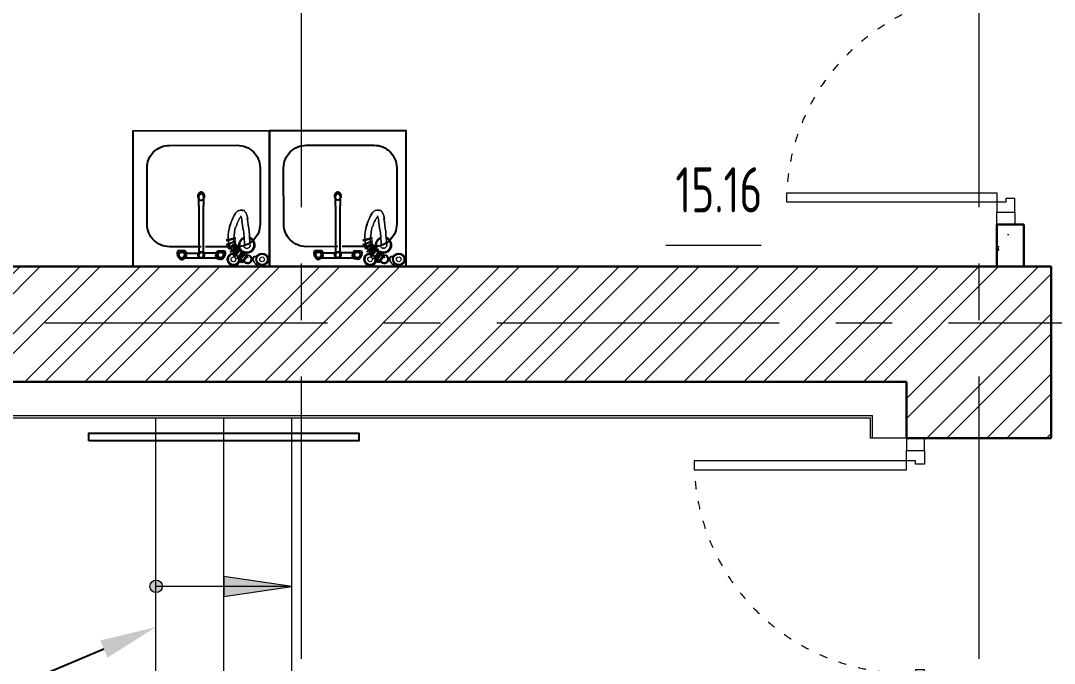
# Model space of a CAD drawing. Header units: millimetres. Extents: x -360149 to 682031, y -35655 to 209517.
# Drawn here: x -216476 to -211900, y 105094 to 107939 of the extents above; entities that cross this region are included whole.
import ezdxf
from ezdxf import colors
from ezdxf.entities.mleader import LeaderData, LeaderLine
from ezdxf.enums import TextEntityAlignment as Align
from ezdxf.math import Vec2, Vec3

# ---------------------------------------------------------------- set-up
doc = ezdxf.new("R2010")
doc.units = ezdxf.units.MM
doc.header["$MEASUREMENT"] = 0
doc.linetypes.add('ACAD_ISO03W100', pattern=[30, 12, -18])
doc.linetypes.add('CENTER', pattern=[2, 1.25, -0.25, 0.25, -0.25])
doc.layers.get('0').update_dxf_attribs({"color": 250, "lineweight": 9})
for name, color, linetype, lineweight in [('_АР ТЕКСТ', 250, 'Continuous', 25), ('АР_Выноски АПР', 7, 'Continuous', 5), ('АР_Двери', 175, 'Continuous', 18), ('АР_Лестницы', 250, 'Continuous', 15), ('АР_Лестницы ограждение', 94, 'Continuous', 25), ('АР_Маркер экспликации', 239, 'Continuous', 13), ('АР_Навесной фасад', 147, 'Continuous', 5), ('АР_Номер помещения', 1, 'Continuous', 25), ('АР_Оси', 195, 'Continuous', 9), ('АР_Отметки', 250, 'Continuous', 15), ('АР_Перегородки газоблок', 165, 'Continuous', 30), ('АР_Перегородки газоблок_Штрих', 165, 'Continuous', 5), ('АР_Помещения_площадь', 19, 'Continuous', 9), ('АР_Сущ Несущая стена', 216, 'Continuous', 30), ('АР_Штриховка кирпич', 250, 'Continuous', 9), ('ТХ_пищеблок', 30, 'Continuous', 20)]:
    doc.layers.add(name, color=color, linetype=linetype, lineweight=lineweight)
doc.styles.add('ISOCPEUR', font='isocpeur.ttf', dxfattribs={"width": 0.7})
doc.styles.get("Standard").update_dxf_attribs({"font": 'isocpeur.ttf', "width": 0.7})

# ---------------------------------------------------------------- blocks, each defined once
blk = doc.blocks.new('*U886')
blk.add_lwpolyline([(-100, 80), (-100, 1010), (-140, 1010), (-140, 80)], close=True)
for points in [[(-1130, 0), (-1130, 80), (-1075, 80), (-1075, 0), (-1130, 0)], [(-1075, 80), (-1075, 0), (-1015, 0), (-1015, 40), (-1030, 40), (-1030, 80), (-1075, 80)], [(-55, 80), (-55, 0), (-115, 0), (-115, 40), (-100, 40), (-100, 80), (-55, 80)], [(0, 0), (0, 80), (-55, 80), (-55, 0), (0, 0)]]:
    blk.add_lwpolyline(points)
at = {"linetype": 'ACAD_ISO03W100', "ltscale": 3}
blk.add_arc((-100, 80), 930, 90, 180, dxfattribs=at)
blk = doc.blocks.new('*U17')
for points in [[(0, 0), (0, -80), (55, -80), (55, 0), (0, 0)], [(55, -80), (55, 0), (115, 0), (115, -40), (100, -40), (100, -80), (55, -80)], [(1085, -80), (1085, 0), (1025, 0), (1025, -40), (1040, -40), (1040, -80), (1085, -80)], [(1140, 0), (1140, -80), (1085, -80), (1085, 0), (1140, 0)]]:
    blk.add_lwpolyline(points)
blk.add_lwpolyline([(100, -80), (100, -1020), (140, -1020), (140, -80)], close=True)
at = {"linetype": 'ACAD_ISO03W100', "ltscale": 3}
blk.add_arc((100, -80), 940, 270, 0, dxfattribs=at)
blk = doc.blocks.new('*U25')
h = blk.add_hatch(color=256)
h.dxf.hatch_style = 1
edge = h.paths.add_edge_path()
edge.add_arc((0, 0), 27.6, 359.64, 719.64)
h = blk.add_hatch(color=256)
h.dxf.hatch_style = 1
h.paths.add_polyline_path([(300, -44.3), (300, 44.3), (600, 0)])
blk.add_line((600, 0), (0, 0))
blk.add_lwpolyline([(300, 44.3), (300, -44.3), (600, 0), (300, 44.3)])
blk.add_circle((0, 0), 27.6)
blk = doc.blocks.new('*U52')
at = {"layer": 'АР_Номер помещения', "color": 7}
blk.add_circle((3509.9, -2299.4), 400, dxfattribs=at)
at = {"layer": 'АР_Помещения_площадь', "color": 7}
blk.add_line((4051.7, -3948.3), (3629.4, -3948.3), dxfattribs=at)
at = {"color": 7, "style": 'ISOCPEUR', "width": 0.7, "flags": 1}
blk.add_attdef('КАТЕГОРИЯ', (-499.2, -2092.2), '', height=250, dxfattribs=at)
at = {"layer": 'АР_Номер помещения', "color": 7, "style": 'ISOCPEUR', "width": 0.7}
blk.add_attdef('НОМЕР_ПОМЕЩЕНИЯ', text='', height=300, dxfattribs=at).set_placement((3509.9, -2299.4), align=Align.MIDDLE_CENTER)
at = {"layer": 'АР_Помещения_площадь', "color": 7, "lineweight": 30, "width": 0.7, "flags": 104}
blk.add_attdef('ИМЯ_ПОМЕЩЕНИЯ', text='', height=100, dxfattribs=at).set_placement((157.6, 1217.1), align=Align.MIDDLE_CENTER)
at = {"layer": 'АР_Помещения_площадь', "color": 7, "style": 'ISOCPEUR', "width": 0.7}
blk.add_attdef('ПЛОЩАДЬ_ПОМЕЩЕНИЯ', text='', height=200, dxfattribs=at).set_placement((4056.6, -3701.8), align=Align.MIDDLE_RIGHT)
blk = doc.blocks.new('_DotSmall')
at = {"color": 0, "linetype": 'ByBlock', "const_width": 0.5}
blk.add_lwpolyline([(-0.0625, 0, 1), (0.0625, 0, 1)], format="xyb", close=True, dxfattribs=at)

msp = doc.modelspace()

# ---------------------------------------------------------------- hatches: boundary and pattern name
at = {"layer": 'АР_Перегородки газоблок_Штрих', "ltscale": 100}
h = msp.add_hatch(dxfattribs=at)
h.set_pattern_fill('AR-CONC', color=256, scale=30)
h.set_pattern_definition([(50, (0, 0), (215.17805, -18.82564), [22.5, -247.5]), (355, (0, 0), (-41.6254, 225.65764), [18, -198]), (100.45144, (17.93, -1.57), (173.55265, 206.832), [19.12206, -210.34263]), (46.1842, (0, 60), (320.1724, -49.65578), [33.75, -371.25]), (96.63564, (26.68, 55.86), (280.3986, 292.2356), [28.6831, -315.51413]), (351.18416, (0, 60), (280.3986, 292.2356), [27, -297]), (21, (30, 45), (179.07212, -120.78567), [22.5, -247.5]), (326, (30, 45), (72.9946, 217.54501), [18, -198]), (71.45144, (44.92, 34.93), (252.06671, 96.75935), [19.12206, -210.34263]), (37.5, (0, 0), (3.647957, 99.868156), [0, -195.6, 0, -201, 0, -198.75]), (7.5, (0, 0), (78.92086, 118.323514), [0, -114.6, 0, -191.1, 0, -75.75]), (327.5, (-66.9, 0), (160.14673, -6.766462), [0, -75, 0, -234, 0, -310.5]), (317.5, (-96.9, 0), (174.95585, 30.031495), [0, -97.5, 0, -155.4, 0, -220.5])])
h.paths.add_polyline_path([(-212033.92, 107035.99), (-212153.92, 107035.99), (-212153.92, 106850.68), (-212033.92, 106850.68)])
at = {"layer": 'АР_Штриховка кирпич', "ltscale": 100}
h = msp.add_hatch(dxfattribs=at)
h.set_pattern_fill('ANSI32', color=256, scale=500)
h.set_pattern_definition([(45, (-1163480.52, 164822.8), (-132.58252, 132.58252), []), (45, (-1163392.13, 164822.8), (-132.58252, 132.58252), [])])
h.paths.add_polyline_path([(-217983.92, 107275.68), (-218493.92, 107275.68), (-218493.92, 106340.68), (-212554.04, 106340.68), (-212553.92, 106090.68), (-211913.92, 106090.68), (-211914.04, 106850.68), (-217983.92, 106850.68)])

# ---------------------------------------------------------------- linework, layer by layer
at = {"layer": 'АР_Лестницы', "ltscale": 100}
for points in [[(-215876.98, 104681.31), (-215876.98, 106180.68)], [(-215876.98, 101350.41), (-215876.98, 104681.31), (-215275.85, 104681.31), (-215275.85, 106180.68)], [(-215576.42, 104681.31), (-215576.42, 106180.68)]]:
    msp.add_lwpolyline(points, dxfattribs=at)
at = {"layer": 'АР_Лестницы ограждение', "color": 18, "lineweight": 25, "true_color": 0x000000}
msp.add_lwpolyline([(-216174.5, 106079.48), (-216174.5, 106113.35), (-214978.5, 106113.35), (-214978.5, 106079.48)], close=True, dxfattribs=at)
at = {"layer": 'АР_Навесной фасад', "ltscale": 100}
for p, q in [((-218653.92, 106180.68), (-212714.04, 106180.68)), ((-218643.92, 106190.68), (-212704.04, 106190.68)), ((-212714.04, 106090.68), (-212714.04, 106180.68)), ((-212704.04, 106090.68), (-212704.04, 106190.68))]:
    msp.add_line(p, q, dxfattribs=at)
at = {"layer": 'АР_Навесной фасад', "color": 18, "ltscale": 100, "true_color": 0x000000}
msp.add_lwpolyline([(-212554.04, 106090.68), (-212714.04, 106090.68)], dxfattribs=at)
at = {"layer": 'АР_Оси', "linetype": 'CENTER', "ltscale": 1000}
for p, q in [((-215233.92, 134363.15), (-215233.92, 78630.8)), ((-212233.92, 134363.15), (-212233.92, 78630.8)), ((-224367.61, 106600.68), (-141189.21, 106600.68))]:
    msp.add_line(p, q, dxfattribs=at)
at = {"layer": 'АР_Перегородки газоблок', "ltscale": 100}
for points in [[(-212153.92, 107035.99), (-212033.92, 107035.99)], [(-212153.92, 107035.99), (-212153.92, 106850.68)], [(-212033.92, 107035.99), (-212033.92, 106850.68)]]:
    msp.add_lwpolyline(points, dxfattribs=at)
at = {"layer": 'АР_Сущ Несущая стена', "ltscale": 100}
for p, q in [((-217983.92, 106850.68), (-211914.04, 106850.68)), ((-211914.04, 106090.68), (-211914.04, 106850.68)), ((-218493.92, 106340.68), (-212554.04, 106340.68)), ((-212554.04, 106090.68), (-212554.04, 106340.68)), ((-212554.04, 106090.68), (-211914.04, 106090.68))]:
    msp.add_line(p, q, dxfattribs=at)
at = {"layer": 'ТХ_пищеблок', "color": 132, "linetype": 'ByBlock', "lineweight": -2, "ltscale": 100}
for p, q in [((-215689.52, 107165.23), (-215685.53, 107175.23)), ((-215686.52, 107163.23), (-215679.53, 107175.24)), ((-215685.53, 107175.23), (-215678.53, 107181.24)), ((-215679.53, 107175.24), (-215673.53, 107175.24)), ((-215678.53, 107181.24), (-215674.53, 107181.24)), ((-215674.53, 107181.24), (-215667.53, 107175.25)), ((-215673.53, 107175.24), (-215666.52, 107163.25)), ((-215667.53, 107175.25), (-215663.52, 107165.25)), ((-215084.52, 107165.49), (-215080.53, 107175.5)), ((-215081.52, 107163.5), (-215074.53, 107175.5)), ((-215080.53, 107175.5), (-215073.53, 107181.5)), ((-215074.53, 107175.5), (-215068.53, 107175.51)), ((-215073.53, 107181.5), (-215069.53, 107181.51)), ((-215069.53, 107181.51), (-215062.53, 107175.51)), ((-215068.53, 107175.51), (-215061.52, 107163.51)), ((-215062.53, 107175.51), (-215058.52, 107165.52)), ((-215689.51, 107159.23), (-215689.52, 107165.23)), ((-215685.5, 107149.23), (-215689.51, 107159.23)), ((-215686.48, 107119.23), (-215686.52, 107163.23)), ((-215678.5, 107143.24), (-215685.5, 107149.23)), ((-215674.5, 107143.24), (-215678.5, 107143.24)), ((-215667.5, 107149.25), (-215674.5, 107143.24)), ((-215663.51, 107159.25), (-215667.5, 107149.25)), ((-215666.52, 107163.25), (-215666.48, 107119.25)), ((-215663.52, 107165.25), (-215663.51, 107159.25)), ((-215084.51, 107159.49), (-215084.52, 107165.49)), ((-215080.5, 107149.5), (-215084.51, 107159.49)), ((-215081.48, 107119.5), (-215081.52, 107163.5)), ((-215073.5, 107143.5), (-215080.5, 107149.5)), ((-215069.5, 107143.51), (-215073.5, 107143.5)), ((-215062.5, 107149.51), (-215069.5, 107143.51)), ((-215058.51, 107159.52), (-215062.5, 107149.51)), ((-215061.52, 107163.51), (-215061.48, 107119.51)), ((-215058.52, 107165.52), (-215058.51, 107159.52)), ((-215686.48, 107119.23), (-215686.29, 106910.26)), ((-215666.29, 106910.21), (-215666.48, 107119.25)), ((-215081.48, 107119.5), (-215081.29, 106910.53)), ((-215061.29, 106910.48), (-215061.48, 107119.51)), ((-215779.29, 106919.54), (-215782.3, 106910.54)), ((-215779.29, 106919.54), (-215782.3, 106910.54)), ((-215766.35, 106886.51), (-215782.3, 106910.54)), ((-215782.3, 106910.54), (-215781.33, 106897.54)), ((-215766.35, 106886.51), (-215782.3, 106910.54)), ((-215770.35, 106884.52), (-215781.33, 106897.54)), ((-215770.35, 106884.52), (-215781.33, 106897.54)), ((-215749.28, 106920.48), (-215779.29, 106919.54)), ((-215749.28, 106920.48), (-215779.29, 106919.54)), ((-215777.33, 106896.53), (-215777.31, 106906.53)), ((-215777.33, 106896.53), (-215777.31, 106906.53)), ((-215777.33, 106896.53), (-215767.34, 106887.52)), ((-215777.33, 106896.53), (-215767.34, 106887.52)), ((-215767.29, 106916.52), (-215777.31, 106906.53)), ((-215767.29, 106916.52), (-215777.31, 106906.53)), ((-215755.29, 106916.49), (-215767.29, 106916.52)), ((-215755.29, 106916.49), (-215767.29, 106916.52)), ((-215744.31, 106907.47), (-215758.34, 106887.5)), ((-215744.31, 106907.47), (-215758.34, 106887.5)), ((-215755.34, 106887.49), (-215745.33, 106896.48)), ((-215755.34, 106887.49), (-215745.33, 106896.48)), ((-215745.31, 106906.48), (-215755.29, 106916.49)), ((-215745.31, 106906.48), (-215755.29, 106916.49)), ((-215741.3, 106910.47), (-215749.28, 106920.48)), ((-215741.3, 106910.47), (-215749.28, 106920.48)), ((-215747.34, 106889.48), (-215742.32, 106898.47)), ((-215747.34, 106889.48), (-215742.32, 106898.47)), ((-215745.34, 106887.48), (-215741.33, 106896.47)), ((-215745.34, 106887.48), (-215741.33, 106896.47)), ((-215745.33, 106896.48), (-215745.31, 106906.48)), ((-215745.33, 106896.48), (-215745.31, 106906.48)), ((-215744.31, 106907.47), (-215741.3, 106910.47)), ((-215744.31, 106907.47), (-215741.3, 106910.47)), ((-215742.32, 106898.47), (-215744.31, 106907.47)), ((-215742.32, 106898.47), (-215744.31, 106907.47)), ((-215741.3, 106910.47), (-215742.31, 106907.47)), ((-215741.3, 106910.47), (-215742.31, 106907.47)), ((-215741.33, 106896.47), (-215742.31, 106907.47)), ((-215741.33, 106896.47), (-215742.31, 106907.47)), ((-215741.41, 106910.14), (-215686.29, 106910.19)), ((-215691.31, 106906.38), (-215691.33, 106896.38)), ((-215691.31, 106906.38), (-215691.33, 106896.38)), ((-215691.33, 106896.38), (-215682.34, 106889.36)), ((-215691.33, 106896.38), (-215682.34, 106889.36)), ((-215682.3, 106913.36), (-215691.31, 106906.38)), ((-215682.3, 106913.36), (-215691.31, 106906.38)), ((-215688.31, 106906.37), (-215688.33, 106895.37)), ((-215688.31, 106906.37), (-215688.33, 106895.37)), ((-215688.33, 106895.37), (-215681.34, 106888.36)), ((-215688.33, 106895.37), (-215681.34, 106888.36)), ((-215681.3, 106913.36), (-215688.31, 106906.37)), ((-215681.3, 106913.36), (-215688.31, 106906.37)), ((-215686.38, 106904.14), (-215679.36, 106913.34)), ((-215686.38, 106898.31), (-215686.38, 106904.14)), ((-215686.32, 106898.37), (-215679.34, 106888.35)), ((-215686.32, 106898.37), (-215679.34, 106888.35)), ((-215670.3, 106913.34), (-215682.3, 106913.36)), ((-215670.3, 106913.34), (-215682.3, 106913.36)), ((-215666.33, 106904.16), (-215673.36, 106913.34)), ((-215673.34, 106888.34), (-215666.32, 106898.33)), ((-215673.34, 106888.34), (-215666.32, 106898.33)), ((-215671.34, 106888.34), (-215664.33, 106895.33)), ((-215671.34, 106888.34), (-215664.33, 106895.33)), ((-215664.31, 106906.33), (-215671.3, 106913.34)), ((-215664.31, 106906.33), (-215671.3, 106913.34)), ((-215670.34, 106889.34), (-215661.33, 106896.32)), ((-215670.34, 106889.34), (-215661.33, 106896.32)), ((-215661.31, 106906.32), (-215670.3, 106913.34)), ((-215661.31, 106906.32), (-215670.3, 106913.34)), ((-215666.32, 106898.33), (-215666.33, 106904.16)), ((-215611.18, 106910.26), (-215666.29, 106910.21)), ((-215664.33, 106895.33), (-215664.31, 106906.33)), ((-215664.33, 106895.33), (-215664.31, 106906.33)), ((-215661.33, 106896.32), (-215661.31, 106906.32)), ((-215661.33, 106896.32), (-215661.31, 106906.32)), ((-215611.29, 106910.58), (-215603.32, 106920.61)), ((-215611.29, 106910.58), (-215603.32, 106920.61)), ((-215611.29, 106910.58), (-215610.28, 106907.59)), ((-215608.28, 106907.59), (-215611.29, 106910.58)), ((-215611.29, 106910.58), (-215610.28, 106907.59)), ((-215608.28, 106907.59), (-215611.29, 106910.58)), ((-215611.24, 106896.58), (-215610.28, 106907.59)), ((-215611.24, 106896.58), (-215610.28, 106907.59)), ((-215607.2, 106887.6), (-215611.24, 106896.58)), ((-215607.2, 106887.6), (-215611.24, 106896.58)), ((-215610.24, 106898.59), (-215608.28, 106907.59)), ((-215610.24, 106898.59), (-215608.28, 106907.59)), ((-215605.21, 106889.6), (-215610.24, 106898.59)), ((-215605.21, 106889.6), (-215610.24, 106898.59)), ((-215608.28, 106907.59), (-215594.2, 106887.64)), ((-215608.28, 106907.59), (-215594.2, 106887.64)), ((-215607.27, 106906.6), (-215597.31, 106916.63)), ((-215607.27, 106906.6), (-215597.31, 106916.63)), ((-215607.24, 106896.6), (-215607.27, 106906.6)), ((-215607.24, 106896.6), (-215607.27, 106906.6)), ((-215597.2, 106887.63), (-215607.24, 106896.6)), ((-215597.2, 106887.63), (-215607.24, 106896.6)), ((-215603.32, 106920.61), (-215573.32, 106919.72)), ((-215603.32, 106920.61), (-215573.32, 106919.72)), ((-215597.31, 106916.63), (-215585.31, 106916.68)), ((-215597.31, 106916.63), (-215585.31, 106916.68)), ((-215586.2, 106886.67), (-215570.29, 106910.73)), ((-215586.2, 106886.67), (-215570.29, 106910.73)), ((-215585.31, 106916.68), (-215575.27, 106906.71)), ((-215585.31, 106916.68), (-215575.27, 106906.71)), ((-215575.24, 106896.71), (-215585.2, 106887.68)), ((-215575.24, 106896.71), (-215585.2, 106887.68)), ((-215582.19, 106884.69), (-215571.24, 106897.73)), ((-215582.19, 106884.69), (-215571.24, 106897.73)), ((-215575.24, 106896.71), (-215575.27, 106906.71)), ((-215575.24, 106896.71), (-215575.27, 106906.71)), ((-215573.32, 106919.72), (-215570.29, 106910.73)), ((-215573.32, 106919.72), (-215570.29, 106910.73)), ((-215570.29, 106910.73), (-215571.24, 106897.73)), ((-215174.29, 106919.8), (-215177.3, 106910.81)), ((-215174.29, 106919.8), (-215177.3, 106910.81)), ((-215161.35, 106886.78), (-215177.3, 106910.81)), ((-215177.3, 106910.81), (-215176.33, 106897.81)), ((-215161.35, 106886.78), (-215177.3, 106910.81)), ((-215165.35, 106884.79), (-215176.33, 106897.81)), ((-215165.35, 106884.79), (-215176.33, 106897.81)), ((-215144.28, 106920.75), (-215174.29, 106919.8)), ((-215144.28, 106920.75), (-215174.29, 106919.8)), ((-215172.33, 106896.8), (-215172.31, 106906.8)), ((-215172.33, 106896.8), (-215172.31, 106906.8)), ((-215172.33, 106896.8), (-215162.34, 106887.78)), ((-215172.33, 106896.8), (-215162.34, 106887.78)), ((-215162.29, 106916.78), (-215172.31, 106906.8)), ((-215162.29, 106916.78), (-215172.31, 106906.8)), ((-215150.29, 106916.76), (-215162.29, 106916.78)), ((-215150.29, 106916.76), (-215162.29, 106916.78)), ((-215139.31, 106907.74), (-215153.34, 106887.77)), ((-215139.31, 106907.74), (-215153.34, 106887.77)), ((-215150.34, 106887.76), (-215140.33, 106896.74)), ((-215150.34, 106887.76), (-215140.33, 106896.74)), ((-215140.31, 106906.74), (-215150.29, 106916.76)), ((-215140.31, 106906.74), (-215150.29, 106916.76)), ((-215136.3, 106910.73), (-215144.28, 106920.75)), ((-215136.3, 106910.73), (-215144.28, 106920.75)), ((-215142.34, 106889.74), (-215137.32, 106898.74)), ((-215142.34, 106889.74), (-215137.32, 106898.74)), ((-215140.34, 106887.74), (-215136.33, 106896.73)), ((-215140.34, 106887.74), (-215136.33, 106896.73)), ((-215140.33, 106896.74), (-215140.31, 106906.74)), ((-215140.33, 106896.74), (-215140.31, 106906.74)), ((-215139.31, 106907.74), (-215136.3, 106910.73)), ((-215139.31, 106907.74), (-215136.3, 106910.73)), ((-215137.32, 106898.74), (-215139.31, 106907.74)), ((-215137.32, 106898.74), (-215139.31, 106907.74)), ((-215136.3, 106910.73), (-215137.31, 106907.74)), ((-215136.3, 106910.73), (-215137.31, 106907.74)), ((-215136.33, 106896.73), (-215137.31, 106907.74)), ((-215136.33, 106896.73), (-215137.31, 106907.74)), ((-215136.41, 106910.41), (-215081.29, 106910.46)), ((-215086.31, 106906.64), (-215086.33, 106896.64)), ((-215086.31, 106906.64), (-215086.33, 106896.64)), ((-215086.33, 106896.64), (-215077.34, 106889.62)), ((-215086.33, 106896.64), (-215077.34, 106889.62)), ((-215077.3, 106913.62), (-215086.31, 106906.64)), ((-215077.3, 106913.62), (-215086.31, 106906.64)), ((-215083.31, 106906.64), (-215083.33, 106895.64)), ((-215083.31, 106906.64), (-215083.33, 106895.64)), ((-215083.33, 106895.64), (-215076.34, 106888.62)), ((-215083.33, 106895.64), (-215076.34, 106888.62)), ((-215076.3, 106913.62), (-215083.31, 106906.64)), ((-215076.3, 106913.62), (-215083.31, 106906.64)), ((-215081.38, 106904.41), (-215074.36, 106913.6)), ((-215081.38, 106898.58), (-215081.38, 106904.41)), ((-215081.32, 106898.63), (-215074.34, 106888.62)), ((-215081.32, 106898.63), (-215074.34, 106888.62)), ((-215065.3, 106913.6), (-215077.3, 106913.62)), ((-215065.3, 106913.6), (-215077.3, 106913.62)), ((-215061.33, 106904.43), (-215068.36, 106913.61)), ((-215068.34, 106888.61), (-215061.32, 106898.59)), ((-215068.34, 106888.61), (-215061.32, 106898.59)), ((-215066.34, 106888.6), (-215059.33, 106895.59)), ((-215066.34, 106888.6), (-215059.33, 106895.59)), ((-215059.31, 106906.59), (-215066.3, 106913.6)), ((-215059.31, 106906.59), (-215066.3, 106913.6)), ((-215065.34, 106889.6), (-215056.33, 106896.59)), ((-215065.34, 106889.6), (-215056.33, 106896.59)), ((-215056.31, 106906.59), (-215065.3, 106913.6)), ((-215056.31, 106906.59), (-215065.3, 106913.6)), ((-215061.32, 106898.59), (-215061.33, 106904.43)), ((-215006.18, 106910.53), (-215061.29, 106910.48)), ((-215059.33, 106895.59), (-215059.31, 106906.59)), ((-215059.33, 106895.59), (-215059.31, 106906.59)), ((-215056.33, 106896.59), (-215056.31, 106906.59)), ((-215056.33, 106896.59), (-215056.31, 106906.59)), ((-215006.29, 106910.85), (-214998.32, 106920.88)), ((-215006.29, 106910.85), (-214998.32, 106920.88)), ((-215006.29, 106910.85), (-215005.28, 106907.85)), ((-215003.28, 106907.86), (-215006.29, 106910.85)), ((-215006.29, 106910.85), (-215005.28, 106907.85)), ((-215003.28, 106907.86), (-215006.29, 106910.85)), ((-215006.24, 106896.85), (-215005.28, 106907.85)), ((-215006.24, 106896.85), (-215005.28, 106907.85)), ((-215002.2, 106887.86), (-215006.24, 106896.85)), ((-215002.2, 106887.86), (-215006.24, 106896.85)), ((-215005.24, 106898.85), (-215003.28, 106907.86)), ((-215005.24, 106898.85), (-215003.28, 106907.86)), ((-215000.21, 106889.87), (-215005.24, 106898.85)), ((-215000.21, 106889.87), (-215005.24, 106898.85)), ((-215003.28, 106907.86), (-214989.2, 106887.91)), ((-215003.28, 106907.86), (-214989.2, 106887.91)), ((-215002.27, 106906.86), (-214992.31, 106916.9)), ((-215002.27, 106906.86), (-214992.31, 106916.9)), ((-215002.24, 106896.86), (-215002.27, 106906.86)), ((-215002.24, 106896.86), (-215002.27, 106906.86)), ((-214992.2, 106887.9), (-215002.24, 106896.86)), ((-214992.2, 106887.9), (-215002.24, 106896.86)), ((-214998.32, 106920.88), (-214968.32, 106919.99)), ((-214998.32, 106920.88), (-214968.32, 106919.99)), ((-214992.31, 106916.9), (-214980.31, 106916.94)), ((-214992.31, 106916.9), (-214980.31, 106916.94)), ((-214981.2, 106886.94), (-214965.29, 106911)), ((-214981.2, 106886.94), (-214965.29, 106911)), ((-214980.31, 106916.94), (-214970.27, 106906.98)), ((-214980.31, 106916.94), (-214970.27, 106906.98)), ((-214970.24, 106896.98), (-214980.2, 106887.94)), ((-214970.24, 106896.98), (-214980.2, 106887.94)), ((-214977.19, 106884.95), (-214966.24, 106897.99)), ((-214977.19, 106884.95), (-214966.24, 106897.99)), ((-214970.24, 106896.98), (-214970.27, 106906.98)), ((-214970.24, 106896.98), (-214970.27, 106906.98)), ((-214968.32, 106919.99), (-214965.29, 106911)), ((-214968.32, 106919.99), (-214965.29, 106911)), ((-214965.29, 106911), (-214966.24, 106897.99)), ((-215770.35, 106884.52), (-215768.34, 106887.52)), ((-215770.35, 106884.52), (-215768.34, 106887.52)), ((-215770.35, 106884.52), (-215765.36, 106880.51)), ((-215770.35, 106884.52), (-215765.36, 106880.51)), ((-215768.34, 106887.52), (-215766.35, 106886.51)), ((-215768.34, 106887.52), (-215766.35, 106886.51)), ((-215767.34, 106887.52), (-215755.34, 106887.49)), ((-215767.34, 106887.52), (-215755.34, 106887.49)), ((-215759.35, 106885.5), (-215766.35, 106886.51)), ((-215759.35, 106885.5), (-215766.35, 106886.51)), ((-215765.36, 106880.51), (-215756.35, 106883.5)), ((-215765.36, 106880.51), (-215756.35, 106883.5)), ((-215759.35, 106885.5), (-215758.34, 106887.5)), ((-215759.35, 106885.5), (-215758.34, 106887.5)), ((-215758.34, 106887.5), (-215747.34, 106889.48)), ((-215758.34, 106887.5), (-215747.34, 106889.48)), ((-215745.34, 106887.48), (-215756.35, 106883.5)), ((-215745.34, 106887.48), (-215756.35, 106883.5)), ((-215607.2, 106887.6), (-215745.34, 106887.48)), ((-215682.34, 106889.36), (-215670.34, 106889.34)), ((-215682.34, 106889.36), (-215670.34, 106889.34)), ((-215681.34, 106888.36), (-215671.34, 106888.34)), ((-215681.34, 106888.36), (-215671.34, 106888.34)), ((-215607.2, 106887.6), (-215596.19, 106883.64)), ((-215607.2, 106887.6), (-215596.19, 106883.64)), ((-215594.2, 106887.64), (-215605.21, 106889.6)), ((-215594.2, 106887.64), (-215605.21, 106889.6)), ((-215585.2, 106887.68), (-215597.2, 106887.63)), ((-215585.2, 106887.68), (-215597.2, 106887.63)), ((-215587.18, 106880.67), (-215596.19, 106883.64)), ((-215587.18, 106880.67), (-215596.19, 106883.64)), ((-215593.2, 106885.65), (-215594.2, 106887.64)), ((-215593.2, 106885.65), (-215594.2, 106887.64)), ((-215593.2, 106885.65), (-215586.2, 106886.67)), ((-215593.2, 106885.65), (-215586.2, 106886.67)), ((-215582.19, 106884.69), (-215587.18, 106880.67)), ((-215582.19, 106884.69), (-215587.18, 106880.67)), ((-215584.2, 106887.68), (-215586.2, 106886.67)), ((-215584.2, 106887.68), (-215586.2, 106886.67)), ((-215582.19, 106884.69), (-215584.2, 106887.68)), ((-215582.19, 106884.69), (-215584.2, 106887.68)), ((-215165.35, 106884.79), (-215163.34, 106887.78)), ((-215165.35, 106884.79), (-215163.34, 106887.78)), ((-215165.35, 106884.79), (-215160.36, 106880.78)), ((-215165.35, 106884.79), (-215160.36, 106880.78)), ((-215163.34, 106887.78), (-215161.35, 106886.78)), ((-215163.34, 106887.78), (-215161.35, 106886.78)), ((-215162.34, 106887.78), (-215150.34, 106887.76)), ((-215162.34, 106887.78), (-215150.34, 106887.76)), ((-215154.35, 106885.77), (-215161.35, 106886.78)), ((-215154.35, 106885.77), (-215161.35, 106886.78)), ((-215160.36, 106880.78), (-215151.35, 106883.76)), ((-215160.36, 106880.78), (-215151.35, 106883.76)), ((-215154.35, 106885.77), (-215153.34, 106887.77)), ((-215154.35, 106885.77), (-215153.34, 106887.77)), ((-215153.34, 106887.77), (-215142.34, 106889.74)), ((-215153.34, 106887.77), (-215142.34, 106889.74)), ((-215140.34, 106887.74), (-215151.35, 106883.76)), ((-215140.34, 106887.74), (-215151.35, 106883.76)), ((-215002.2, 106887.86), (-215140.34, 106887.74)), ((-215077.34, 106889.62), (-215065.34, 106889.6)), ((-215077.34, 106889.62), (-215065.34, 106889.6)), ((-215076.34, 106888.62), (-215066.34, 106888.6)), ((-215076.34, 106888.62), (-215066.34, 106888.6)), ((-215002.2, 106887.86), (-214991.19, 106883.9)), ((-215002.2, 106887.86), (-214991.19, 106883.9)), ((-214989.2, 106887.91), (-215000.21, 106889.87)), ((-214989.2, 106887.91), (-215000.21, 106889.87)), ((-214980.2, 106887.94), (-214992.2, 106887.9)), ((-214980.2, 106887.94), (-214992.2, 106887.9)), ((-214982.18, 106880.93), (-214991.19, 106883.9)), ((-214982.18, 106880.93), (-214991.19, 106883.9)), ((-214988.2, 106885.91), (-214989.2, 106887.91)), ((-214988.2, 106885.91), (-214989.2, 106887.91)), ((-214988.2, 106885.91), (-214981.2, 106886.94)), ((-214988.2, 106885.91), (-214981.2, 106886.94)), ((-214977.19, 106884.95), (-214982.18, 106880.93)), ((-214977.19, 106884.95), (-214982.18, 106880.93)), ((-214979.2, 106887.95), (-214981.2, 106886.94)), ((-214979.2, 106887.95), (-214981.2, 106886.94)), ((-214977.19, 106884.95), (-214979.2, 106887.95)), ((-214977.19, 106884.95), (-214979.2, 106887.95))]:
    msp.add_line(p, q, dxfattribs=at)
for points in [[(-215978.75, 106850.15), (-215373.75, 106850.68), (-215374.28, 107450.68), (-215979.28, 107450.15), (-215978.75, 106850.15)], [(-215373.75, 106850.42), (-214768.75, 106850.95), (-214769.28, 107450.95), (-215374.28, 107450.42), (-215373.75, 106850.42)]]:
    msp.add_lwpolyline(points, dxfattribs=at)
for points in [[(-215676.83, 106938.14), (-215816.02, 106938.02, -0.4142136), (-215916.11, 107037.93), (-215916.33, 107286.75, -0.4142136), (-215816.42, 107386.84), (-215516.17, 107387.1, -0.4142136), (-215416.08, 107287.19), (-215415.86, 107038.37, -0.4142136), (-215515.77, 106938.29), (-215656.83, 106938.16)], [(-215071.83, 106938.41), (-215211.02, 106938.29, -0.4142136), (-215311.11, 107038.2), (-215311.33, 107287.02, -0.4142136), (-215211.42, 107387.11), (-214911.17, 107387.37, -0.4142136), (-214811.08, 107287.46), (-214810.86, 107038.64, -0.4142136), (-214910.77, 106938.55), (-215051.83, 106938.43)]]:
    msp.add_lwpolyline(points, format="xyb", dxfattribs=at)
at = {"layer": 'ТХ_пищеблок', "color": 132, "lineweight": 0}
for points in [[(-215523.18, 107088.62, -0.0984024), (-215511.36, 107098.93, 0.0984024), (-215522.63, 107087.53, 0.1538852), (-215556.92, 106971.65, -0.1538852), (-215523.18, 107088.62)], [(-214918.18, 107088.89, -0.0984024), (-214906.36, 107099.19, 0.0984024), (-214917.63, 107087.79, 0.1538852), (-214951.92, 106971.92, -0.1538852), (-214918.18, 107088.89)], [(-215479.59, 106869.38, -0.0163587), (-215499.21, 106882.34, 0.0163587), (-215478.24, 106869.67, 1.0001093), (-215462.18, 106894.54, -1.0001093), (-215479.59, 106869.38)], [(-214874.59, 106869.65, -0.0163587), (-214894.21, 106882.61, 0.0163587), (-214873.24, 106869.93, 1.0001093), (-214857.18, 106894.81, -1.0001093), (-214874.59, 106869.65)]]:
    msp.add_lwpolyline(points, format="xyb", dxfattribs=at)
for points in [[(-215490.42, 107097.53, 0.2632025), (-215509.17, 107097.57, -0.2632025)], [(-215480.1, 107090.25, 0.1284458), (-215489.76, 107100.24, -0.1284458)], [(-215469.61, 107060.21, 0.0767929), (-215479.39, 107088.92, -0.0767929)], [(-214885.42, 107097.8, 0.2632025), (-214904.17, 107097.83, -0.2632025)], [(-214875.1, 107090.52, 0.1284458), (-214884.76, 107100.5, -0.1284458)], [(-214864.61, 107060.47, 0.0767929), (-214874.39, 107089.18, -0.0767929)], [(-215501.56, 107070.72, 0.0865616), (-215522.5, 107025.13, -0.0865616)], [(-215495.1, 107053.42, 0.0486418), (-215500.86, 107074.43, -0.0486418)], [(-215491.26, 107010.85, 0.021688), (-215496.91, 107052.54, -0.021688)], [(-215460.5, 106948.1, 0.0301525), (-215472.31, 107062.5, -0.0301525)], [(-214896.56, 107070.98, 0.0865616), (-214917.5, 107025.4, -0.0865616)], [(-214890.1, 107053.69, 0.0486418), (-214895.86, 107074.69, -0.0486418)], [(-214886.26, 107011.11, 0.021688), (-214891.91, 107052.8, -0.021688)], [(-214855.5, 106948.37, 0.0301525), (-214867.31, 107062.77, -0.0301525)], [(-215524.01, 107026.15, 0.0734966), (-215531.56, 106975.38, -0.0734966)], [(-215484.04, 106945.58, 0.0085311), (-215488.89, 107009.19, -0.0085311)], [(-214919.01, 107026.42, 0.0734966), (-214926.56, 106975.65, -0.0734966)], [(-214879.04, 106945.84, 0.0085311), (-214883.89, 107009.45, -0.0085311)], [(-215556.78, 106969.7, 0.0437078), (-215554.45, 106954.02, -0.0437078)], [(-215553.48, 106950.31, 0.0388219), (-215548.61, 106937.14, -0.0388219)], [(-215490.48, 106977.77, 0.4231027), (-215506.13, 106928.6, -0.4231027)], [(-215489.28, 106973.63, 0.4137794), (-215502.52, 106930.79, -0.4137794)], [(-215491.31, 106918.7, 1.1087074), (-215463.43, 106975.36, -1.1087074)], [(-215489.25, 106945.58, 1.0000493), (-215459.63, 106945.58, -1.0000493)], [(-215480.41, 106910.11, 0.9218437), (-215462.81, 106979.6, -0.9218437)], [(-214951.78, 106969.96, 0.0437078), (-214949.45, 106954.28, -0.0437078)], [(-214948.48, 106950.58, 0.0388219), (-214943.61, 106937.41, -0.0388219)], [(-214885.48, 106978.03, 0.4231027), (-214901.13, 106928.86, -0.4231027)], [(-214884.28, 106973.9, 0.4137794), (-214897.52, 106931.06, -0.4137794)], [(-214886.31, 106918.97, 1.1087074), (-214858.43, 106975.62, -1.1087074)], [(-214884.25, 106945.84, 1.0000493), (-214854.63, 106945.84, -1.0000493)], [(-214875.41, 106910.38, 0.9218437), (-214857.81, 106979.86, -0.9218437)], [(-215532.53, 106909.59, 3.3495143), (-215508.02, 106892.02, -3.3495143)], [(-215536.24, 106905.24, 2.5734002), (-215510.86, 106886.7, -2.5734002)], [(-215546.91, 106933.65, 0.0304455), (-215541.32, 106924.21, -0.0304455)], [(-215536.73, 106922.15, 0.0210487), (-215530.14, 106913.98, -0.0210487)], [(-215521.43, 106901.9, 0.1211221), (-215532, 106905.32, -0.1211221)], [(-215527.61, 106911.18, 0.0200707), (-215520.45, 106904.11, -0.0200707)], [(-215520.4, 106898.58, 0.0068665), (-215512.98, 106892.6, -0.0068665)], [(-215512.31, 106891.32, 0.1115713), (-215518.34, 106899.61, -0.1115713)], [(-215503.87, 106924.91, 0.0712357), (-215496.88, 106917.47, -0.0712357)], [(-215500.79, 106927.88, 0.0758007), (-215494.33, 106920.84, -0.0758007)], [(-215493.65, 106915.17, 0.0714966), (-215484.29, 106910.99, -0.0714966)], [(-215488.01, 106875.34, 1.8791485), (-215469.79, 106901.14, -1.8791485)], [(-215487.1, 106873.31, 1.6395732), (-215467.56, 106900.98, -1.6395732)], [(-215439.25, 106897.4, 0.5029621), (-215439.25, 106866.83, -0.5029621)], [(-214927.53, 106909.86, 3.3495143), (-214903.02, 106892.29, -3.3495143)], [(-214931.24, 106905.51, 2.5734002), (-214905.86, 106886.97, -2.5734002)], [(-214941.91, 106933.92, 0.0304455), (-214936.32, 106924.47, -0.0304455)], [(-214931.73, 106922.42, 0.0210487), (-214925.14, 106914.24, -0.0210487)], [(-214916.43, 106902.17, 0.1211221), (-214927, 106905.59, -0.1211221)], [(-214922.61, 106911.45, 0.0200707), (-214915.45, 106904.37, -0.0200707)], [(-214915.4, 106898.84, 0.0068665), (-214907.98, 106892.87, -0.0068665)], [(-214907.31, 106891.59, 0.1115713), (-214913.34, 106899.88, -0.1115713)], [(-214898.87, 106925.17, 0.0712357), (-214891.88, 106917.74, -0.0712357)], [(-214895.79, 106928.15, 0.0758007), (-214889.33, 106921.11, -0.0758007)], [(-214888.65, 106915.44, 0.0714966), (-214879.29, 106911.25, -0.0714966)], [(-214883.01, 106875.61, 1.8791485), (-214864.79, 106901.4, -1.8791485)], [(-214882.1, 106873.58, 1.6395732), (-214862.56, 106901.24, -1.6395732)], [(-214834.25, 106897.66, 0.5029621), (-214834.25, 106867.1, -0.5029621)], [(-215509.97, 106890.27, 0.0068783), (-215502.28, 106884.54, -0.0068783)], [(-215505.4, 106866.83, 0.2326026), (-215497.72, 106881.77, -0.2326026)], [(-215489.15, 106880.11, 0.0399114), (-215488.59, 106877.14, -0.0399114)], [(-214904.97, 106890.54, 0.0068783), (-214897.28, 106884.8, -0.0068783)], [(-214900.4, 106867.09, 0.2326026), (-214892.72, 106882.04, -0.2326026)], [(-214884.15, 106880.38, 0.0399114), (-214883.59, 106877.41, -0.0399114)]]:
    msp.add_lwpolyline(points, format="xyb", close=True, dxfattribs=at)
for points in [[(-215523.1, 106977.31), (-215565.41, 106968.85)], [(-215565.41, 106964.62), (-215523.1, 106973.08)], [(-215523.1, 106964.62), (-215565.41, 106947.69), (-215523.1, 106964.62), (-215561.18, 106943.46)], [(-215523.1, 106956.16), (-215556.95, 106930.77)], [(-215552.72, 106926.54), (-215523.1, 106951.93)], [(-215518.87, 106947.69), (-215548.49, 106913.84)], [(-215544.26, 106913.84), (-215514.64, 106943.46)], [(-215531.56, 106968.85), (-215531.56, 106964.62)], [(-215531.56, 106960.39), (-215531.56, 106956.16), (-215527.33, 106951.93), (-215531.56, 106956.16)], [(-215527.33, 106947.69), (-215527.33, 106943.46), (-215523.1, 106939.23), (-215518.87, 106935), (-215518.87, 106930.77), (-215518.87, 106935), (-215523.1, 106939.23), (-215527.33, 106943.46)], [(-214918.1, 106977.58), (-214960.41, 106969.12)], [(-214960.41, 106964.88), (-214918.1, 106973.35)], [(-214918.1, 106964.88), (-214960.41, 106947.96), (-214918.1, 106964.88), (-214956.18, 106943.73)], [(-214918.1, 106956.42), (-214951.95, 106931.04)], [(-214947.72, 106926.8), (-214918.1, 106952.19)], [(-214913.87, 106947.96), (-214943.49, 106914.11)], [(-214939.26, 106914.11), (-214909.64, 106943.73)], [(-214926.56, 106969.12), (-214926.56, 106964.88)], [(-214926.56, 106960.65), (-214926.56, 106956.42), (-214922.33, 106952.19), (-214926.56, 106956.42)], [(-214922.33, 106947.96), (-214922.33, 106943.73), (-214918.1, 106939.5), (-214913.87, 106935.27), (-214913.87, 106931.04), (-214913.87, 106935.27), (-214918.1, 106939.5), (-214922.33, 106943.73)], [(-215514.64, 106939.23), (-215540.03, 106905.38)], [(-215535.79, 106901.15), (-215510.41, 106935)], [(-215506.18, 106926.54), (-215531.56, 106892.69)], [(-215527.33, 106892.69), (-215501.94, 106926.54)], [(-215493.48, 106918.08), (-215518.87, 106884.23)], [(-215514.64, 106926.54), (-215510.41, 106926.54), (-215510.41, 106922.31), (-215510.41, 106926.54)], [(-215514.64, 106884.23), (-215489.25, 106918.08)], [(-215485.02, 106913.84), (-215510.41, 106875.76)], [(-215506.18, 106918.08), (-215501.94, 106913.84), (-215497.71, 106913.84), (-215501.94, 106913.84)], [(-215506.18, 106875.76), (-215480.79, 106909.61)], [(-215497.71, 106909.61), (-215489.25, 106905.38)], [(-215472.33, 106905.38), (-215497.71, 106867.3)], [(-215493.48, 106867.3), (-215468.1, 106901.15)], [(-215476.56, 106896.92), (-215468.1, 106888.46), (-215476.56, 106896.92), (-215485.02, 106901.15)], [(-215438.48, 106892.69), (-215425.78, 106901.15)], [(-214909.64, 106939.5), (-214935.03, 106905.65)], [(-214930.79, 106901.42), (-214905.41, 106935.27)], [(-214901.18, 106926.8), (-214926.56, 106892.95)], [(-214922.33, 106892.95), (-214896.94, 106926.8)], [(-214888.48, 106918.34), (-214913.87, 106884.49)], [(-214909.64, 106926.8), (-214905.41, 106926.8), (-214905.41, 106922.57), (-214905.41, 106926.8)], [(-214909.64, 106884.49), (-214884.25, 106918.34)], [(-214880.02, 106914.11), (-214905.41, 106876.03)], [(-214901.18, 106918.34), (-214896.94, 106914.11), (-214892.71, 106914.11), (-214896.94, 106914.11)], [(-214901.18, 106876.03), (-214875.79, 106909.88)], [(-214892.71, 106909.88), (-214884.25, 106905.65)], [(-214867.33, 106905.65), (-214892.71, 106867.57)], [(-214888.48, 106867.57), (-214863.1, 106901.42)], [(-214871.56, 106897.19), (-214863.1, 106888.72), (-214871.56, 106897.19), (-214880.02, 106901.42)], [(-214833.48, 106892.95), (-214820.78, 106901.42)], [(-215510.41, 106863.07), (-215518.87, 106854.61)], [(-215438.48, 106863.07), (-215425.78, 106854.61)], [(-214905.41, 106863.34), (-214913.87, 106854.87)], [(-214833.48, 106863.34), (-214820.78, 106854.87)]]:
    msp.add_lwpolyline(points, close=True, dxfattribs=at)
for points in [[(-215565.41, 106968.85), (-215565.41, 106968.85)], [(-215565.41, 106968.85), (-215565.41, 106968.85)], [(-215561.18, 106947.69), (-215561.18, 106947.69)], [(-215561.18, 106947.69), (-215561.18, 106947.69)], [(-215523.1, 106973.08), (-215523.1, 106973.08)], [(-215523.1, 106973.08), (-215523.1, 106973.08)], [(-215523.1, 106964.62), (-215523.1, 106964.62)], [(-215523.1, 106964.62), (-215523.1, 106964.62)], [(-215523.1, 106956.16), (-215523.1, 106956.16)], [(-215523.1, 106956.16), (-215523.1, 106956.16)], [(-215518.87, 106943.46), (-215518.87, 106943.46)], [(-215518.87, 106943.46), (-215518.87, 106943.46)], [(-214960.41, 106969.12), (-214960.41, 106969.12)], [(-214960.41, 106969.12), (-214960.41, 106969.12)], [(-214956.18, 106947.96), (-214956.18, 106947.96)], [(-214956.18, 106947.96), (-214956.18, 106947.96)], [(-214918.1, 106973.35), (-214918.1, 106973.35)], [(-214918.1, 106973.35), (-214918.1, 106973.35)], [(-214918.1, 106964.88), (-214918.1, 106964.88)], [(-214918.1, 106964.88), (-214918.1, 106964.88)], [(-214918.1, 106956.42), (-214918.1, 106956.42)], [(-214918.1, 106956.42), (-214918.1, 106956.42)], [(-214913.87, 106943.73), (-214913.87, 106943.73)], [(-214913.87, 106943.73), (-214913.87, 106943.73)], [(-215556.95, 106926.54), (-215556.95, 106926.54)], [(-215556.95, 106926.54), (-215556.95, 106926.54)], [(-215548.49, 106913.84), (-215548.49, 106913.84)], [(-215548.49, 106913.84), (-215548.49, 106913.84)], [(-215540.03, 106901.15), (-215540.03, 106901.15)], [(-215540.03, 106901.15), (-215540.03, 106901.15)], [(-215510.41, 106935), (-215510.41, 106935)], [(-215510.41, 106935), (-215510.41, 106935)], [(-215501.94, 106926.54), (-215501.94, 106926.54)], [(-215501.94, 106926.54), (-215501.94, 106926.54)], [(-215493.48, 106918.08), (-215493.48, 106918.08)], [(-215493.48, 106918.08), (-215493.48, 106918.08)], [(-215480.79, 106909.61), (-215480.79, 106909.61)], [(-215480.79, 106909.61), (-215480.79, 106909.61)], [(-215472.33, 106901.15), (-215472.33, 106901.15)], [(-215472.33, 106901.15), (-215472.33, 106901.15)], [(-214951.95, 106926.8), (-214951.95, 106926.8)], [(-214951.95, 106926.8), (-214951.95, 106926.8)], [(-214943.49, 106914.11), (-214943.49, 106914.11)], [(-214943.49, 106914.11), (-214943.49, 106914.11)], [(-214935.03, 106901.42), (-214935.03, 106901.42)], [(-214935.03, 106901.42), (-214935.03, 106901.42)], [(-214905.41, 106935.27), (-214905.41, 106935.27)], [(-214905.41, 106935.27), (-214905.41, 106935.27)], [(-214896.94, 106926.8), (-214896.94, 106926.8)], [(-214896.94, 106926.8), (-214896.94, 106926.8)], [(-214888.48, 106918.34), (-214888.48, 106918.34)], [(-214888.48, 106918.34), (-214888.48, 106918.34)], [(-214875.79, 106909.88), (-214875.79, 106909.88)], [(-214875.79, 106909.88), (-214875.79, 106909.88)], [(-214867.33, 106901.42), (-214867.33, 106901.42)], [(-214867.33, 106901.42), (-214867.33, 106901.42)], [(-215527.33, 106892.69), (-215527.33, 106892.69)], [(-215527.33, 106892.69), (-215527.33, 106892.69)], [(-215518.87, 106884.23), (-215518.87, 106884.23)], [(-215518.87, 106884.23), (-215518.87, 106884.23)], [(-215506.18, 106875.76), (-215506.18, 106875.76)], [(-215506.18, 106875.76), (-215506.18, 106875.76)], [(-215497.71, 106867.3), (-215497.71, 106867.3)], [(-215497.71, 106867.3), (-215497.71, 106867.3)], [(-214922.33, 106892.95), (-214922.33, 106892.95)], [(-214922.33, 106892.95), (-214922.33, 106892.95)], [(-214913.87, 106884.49), (-214913.87, 106884.49)], [(-214913.87, 106884.49), (-214913.87, 106884.49)], [(-214901.18, 106876.03), (-214901.18, 106876.03)], [(-214901.18, 106876.03), (-214901.18, 106876.03)], [(-214892.71, 106867.57), (-214892.71, 106867.57)], [(-214892.71, 106867.57), (-214892.71, 106867.57)]]:
    msp.add_lwpolyline(points, dxfattribs=at)
at = {"layer": 'ТХ_пищеблок', "color": 132, "linetype": 'ByBlock', "lineweight": -2, "ltscale": 100}
for centre in [(-215762.32, 106901.01), (-215762.32, 106901.01), (-215590.25, 106901.16), (-215590.25, 106901.16), (-215157.32, 106901.27), (-215157.32, 106901.27), (-214985.25, 106901.42), (-214985.25, 106901.42)]:
    msp.add_circle(centre, 13, dxfattribs=at)
at = {"layer": 'ТХ_пищеблок', "color": 132, "lineweight": 0}
for centre, radius in [((-215406.75, 106882.11), 27.5), ((-215406.75, 106882.11), 27.5), ((-215406.74, 106882.11), 23.27), ((-215406.74, 106882.11), 23.27), ((-214801.75, 106882.38), 27.5), ((-214801.75, 106882.38), 27.5), ((-214801.74, 106882.37), 23.27), ((-214801.74, 106882.37), 23.27), ((-215533.68, 106882.12), 10.58), ((-215533.68, 106882.12), 10.58), ((-215406.75, 106882.12), 10.58), ((-215406.75, 106882.12), 10.58), ((-214928.68, 106882.38), 10.58), ((-214928.68, 106882.38), 10.58), ((-214801.75, 106882.38), 10.58), ((-214801.75, 106882.38), 10.58)]:
    msp.add_circle(centre, radius, dxfattribs=at)

# ---------------------------------------------------------------- block references
at = {"layer": 'АР_Двери', "xscale": -1, "rotation": 90}
msp.add_blockref('*U886', (-212073.92, 107035.99), dxfattribs=at)
at = {"layer": 'АР_Двери', "rotation": 270}
msp.add_blockref('*U17', (-212474.04, 106090.68), dxfattribs=at)
at = {"layer": 'АР_Лестницы', "ltscale": 100}
msp.add_blockref('*U25', (-215875.85, 105434.35), dxfattribs=at)
at = {"layer": 'АР_Маркер экспликации'}
ref = msp.add_blockref('*U52', (-217248.73, 110891.77), dxfattribs=at)
ref.add_attrib('НОМЕР_ПОМЕЩЕНИЯ', '149', dxfattribs={"layer": 'АР_Номер помещения', "color": 7, "height": 300, "style": 'ISOCPEUR', "width": 0.7}).set_placement((-213738.79, 108592.33), align=Align.MIDDLE_CENTER)
ref.add_attrib('ПЛОЩАДЬ_ПОМЕЩЕНИЯ', '15.16', dxfattribs={"layer": 'АР_Помещения_площадь', "color": 7, "height": 200, "style": 'ISOCPEUR', "width": 0.7}).set_placement((-213192.11, 107190.01), align=Align.MIDDLE_RIGHT)

# ---------------------------------------------------------------- leaders
at = {"layer": '_АР ТЕКСТ'}
ml = msp.add_multileader_mtext('Standard', dxfattribs=at)
ml.set_content('{\\W0.8;-2,550}', color=256, style='ISOCPEUR')
ml.set_leader_properties(color=256, linetype='Continuous', lineweight=-1)
ml.set_arrow_properties(name='DOTSMALL')
ml.build(insert=Vec2(0, 0))
ml.multileader.update_dxf_attribs({"has_text_frame": 1, "text_left_attachment_type": 4, "text_right_attachment_type": 4, "dogleg_length": 100, "arrow_head_size": 180})
ctx = ml.context
ctx.base_point, ctx.char_height, ctx.arrow_head_size, ctx.landing_gap_size, ctx.plane_origin = Vec3(-302775.82, 123943.26, -1.96), 250, 180, 50, Vec3(-302295.49, 121699.25, -1.96)
ctx.left_attachment, ctx.right_attachment = 4, 4
notes = []
notes.append((ctx, [(0, (0, 0, 0), (0, 0), (1, 0), 1, [])]))
ctx.mtext.insert, ctx.mtext.width, ctx.mtext.defined_height, ctx.mtext.line_spacing_style, ctx.mtext.flow_direction = Vec3(-302725.82, 124276.6, -1.96), 801.0864, 330.71, 2, 5
ml = msp.add_multileader_mtext('Standard', dxfattribs=at)
ml.set_content('{\\W0.8;-2,550}', color=256, style='ISOCPEUR')
ml.set_leader_properties(color=256, linetype='Continuous', lineweight=-1)
ml.set_arrow_properties(name='DOTSMALL')
ml.build(insert=Vec2(0, 0))
ml.multileader.update_dxf_attribs({"has_text_frame": 1, "text_left_attachment_type": 4, "text_right_attachment_type": 4, "dogleg_length": 100, "arrow_head_size": 180})
ctx = ml.context
ctx.base_point, ctx.char_height, ctx.arrow_head_size, ctx.landing_gap_size, ctx.plane_origin = Vec3(-314736.01, 120073.28, -1.96), 250, 180, 50, Vec3(-314255.68, 117829.26, -1.96)
ctx.left_attachment, ctx.right_attachment = 4, 4
notes.append((ctx, [(0, (0, 0, 0), (0, 0), (1, 0), 1, [])]))
ctx.mtext.insert, ctx.mtext.width, ctx.mtext.defined_height, ctx.mtext.line_spacing_style, ctx.mtext.flow_direction = Vec3(-314686.01, 120406.61, -1.96), 801.0864, 330.71, 2, 5
at = {"layer": 'АР_Выноски АПР'}
ml = msp.add_multileader_mtext('Standard', dxfattribs=at)
ml.set_content('Облицовка ступеней керамогранитной плиткой с противоскользящими насечками (нанесенными в заводских условиях)', color=256, style='ISOCPEUR')
ml.set_leader_properties()
ml.build(insert=Vec2(0, 0))
ml.multileader.update_dxf_attribs({"text_left_attachment_type": 6, "text_right_attachment_type": 6, "dogleg_length": 100, "arrow_head_size": 250})
ctx = ml.context
ctx.base_point, ctx.char_height, ctx.arrow_head_size, ctx.landing_gap_size, ctx.plane_origin = Vec3(-221006.02, 104833.14), 250, 250, 25, Vec3(-216291.2, 106980.5)
ctx.left_attachment, ctx.right_attachment, ctx.text_align_type = 6, 6, 2
notes.append((ctx, [(1, (1, 1, 0), (-216874.77, 104833.14), (-1, 0), 100, [(0, [(-215876.98, 105254.26)], 0, [])])]))
ctx.mtext.insert, ctx.mtext.width, ctx.mtext.defined_height, ctx.mtext.alignment, ctx.mtext.flow_direction = Vec3(-216999.77, 105158.14), 3996.2143, 1052.92, 3, 5
at = {"layer": 'АР_Отметки'}
ml = msp.add_multileader_mtext('Standard', dxfattribs=at)
ml.set_content('{\\W0.8;-2,250}', color=256, style='ISOCPEUR')
ml.set_leader_properties(color=256, linetype='Continuous', lineweight=-1)
ml.set_arrow_properties(name='DOTSMALL')
ml.build(insert=Vec2(0, 0))
ml.multileader.update_dxf_attribs({"has_text_frame": 1, "text_left_attachment_type": 4, "text_right_attachment_type": 4, "dogleg_length": 100, "arrow_head_size": 180})
ctx = ml.context
ctx.base_point, ctx.char_height, ctx.arrow_head_size, ctx.landing_gap_size, ctx.plane_origin = Vec3(-297233.62, 128352.86), 250, 180, 50, Vec3(-296855.54, 126878.84)
ctx.left_attachment, ctx.right_attachment = 4, 4
notes.append((ctx, [(0, (0, 0, 0), (0, 0), (1, 0), 1, [])]))
ctx.mtext.insert, ctx.mtext.width, ctx.mtext.defined_height, ctx.mtext.line_spacing_style, ctx.mtext.flow_direction = Vec3(-297183.62, 128686.19), 769.989, 343.89, 2, 5
ml = msp.add_multileader_mtext('Standard', dxfattribs=at)
ml.set_content('{\\W0.8;-2,250}', color=256, style='ISOCPEUR')
ml.set_leader_properties(color=256, linetype='Continuous', lineweight=-1)
ml.set_arrow_properties(name='DOTSMALL')
ml.build(insert=Vec2(0, 0))
ml.multileader.update_dxf_attribs({"has_text_frame": 1, "text_left_attachment_type": 4, "text_right_attachment_type": 4, "dogleg_length": 100, "arrow_head_size": 180})
ctx = ml.context
ctx.base_point, ctx.char_height, ctx.arrow_head_size, ctx.landing_gap_size, ctx.plane_origin = Vec3(-298305.8, 120267.04, 0), 250, 180, 50, Vec3(-302964.31, 116414.73, 0)
ctx.left_attachment, ctx.right_attachment = 4, 4
notes.append((ctx, [(0, (0, 0, 0), (0, 0), (1, 0), 1, [])]))
ctx.mtext.insert, ctx.mtext.width, ctx.mtext.defined_height, ctx.mtext.line_spacing_style, ctx.mtext.flow_direction = Vec3(-298255.8, 120600.38, 0), 769.989, 343.89, 2, 5
ml = msp.add_multileader_mtext('Standard', dxfattribs=at)
ml.set_content('{\\W0.8;-2,250}', color=256, style='ISOCPEUR')
ml.set_leader_properties(color=256, linetype='Continuous', lineweight=-1)
ml.set_arrow_properties(name='DOTSMALL')
ml.build(insert=Vec2(0, 0))
ml.multileader.update_dxf_attribs({"has_text_frame": 1, "text_left_attachment_type": 4, "text_right_attachment_type": 4, "dogleg_length": 100, "arrow_head_size": 180})
ctx = ml.context
ctx.base_point, ctx.char_height, ctx.arrow_head_size, ctx.landing_gap_size, ctx.plane_origin = Vec3(-336127.5, 116985.86, 0), 250, 180, 50, Vec3(-337173.96, 115928.76, 0)
ctx.left_attachment, ctx.right_attachment = 4, 4
notes.append((ctx, [(0, (0, 0, 0), (0, 0), (1, 0), 1, [])]))
ctx.mtext.insert, ctx.mtext.width, ctx.mtext.defined_height, ctx.mtext.line_spacing_style, ctx.mtext.flow_direction = Vec3(-336077.5, 117319.19, 0), 769.989, 343.89, 2, 5
ml = msp.add_multileader_mtext('Standard', dxfattribs=at)
ml.set_content('{\\W0.8;-2,650}', color=256, style='ISOCPEUR')
ml.set_leader_properties(color=256, linetype='Continuous', lineweight=-1)
ml.set_arrow_properties(name='DOTSMALL')
ml.build(insert=Vec2(0, 0))
ml.multileader.update_dxf_attribs({"has_text_frame": 1, "text_left_attachment_type": 4, "text_right_attachment_type": 4, "dogleg_length": 100, "arrow_head_size": 180})
ctx = ml.context
ctx.base_point, ctx.char_height, ctx.arrow_head_size, ctx.landing_gap_size, ctx.plane_origin = Vec3(-302139.5, 114233.67), 250, 180, 50, Vec3(-302336.26, 112502.85)
ctx.left_attachment, ctx.right_attachment = 4, 4
notes.append((ctx, [(0, (0, 0, 0), (0, 0), (1, 0), 1, [])]))
ctx.mtext.insert, ctx.mtext.width, ctx.mtext.defined_height, ctx.mtext.line_spacing_style, ctx.mtext.flow_direction = Vec3(-302089.5, 114567), 881.1858, 430.99, 2, 5
for ctx, leaders in notes:
    for number, flags, end, landing, length, lines in leaders:
        leader = LeaderData()
        leader.index, (leader.has_last_leader_line, leader.has_dogleg_vector, leader.attachment_direction) = number, flags
        leader.last_leader_point, leader.dogleg_vector, leader.dogleg_length = Vec3(end), Vec3(landing), length
        for number, points, colour, breaks in lines:
            line = LeaderLine()
            line.index, line.vertices, line.color, line.breaks = number, Vec3.list(points), colors.encode_raw_color(colour), breaks
            leader.lines.append(line)
        ctx.leaders.append(leader)

doc.saveas('drawing.dxf')
